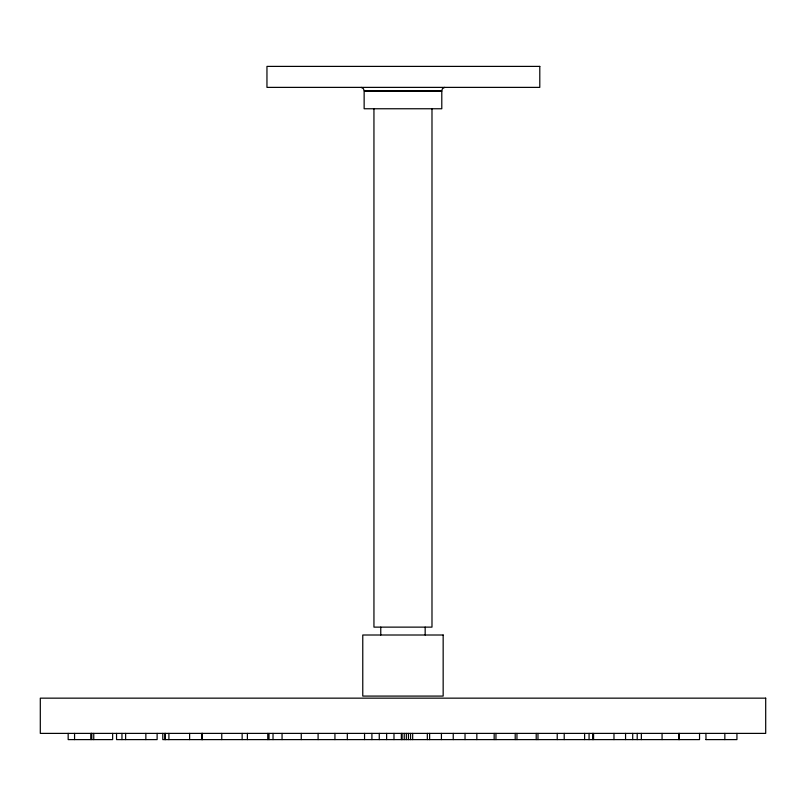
<?xml version="1.0" encoding="UTF-8"?>
<svg xmlns="http://www.w3.org/2000/svg" width="806" height="806" viewBox="0 0 806 806"><rect width="100%" height="100%" fill="white"/><g stroke="black" fill="none" stroke-linecap="round" stroke-linejoin="round"><path stroke-width="1.21" d="M444.68 87.38L442.454 88.66L441.759 90.705L364.111 90.705L363.415 88.66L361.189 87.38M705.915 739.606L736.936 739.606L736.936 733.389M724.836 733.389L724.836 739.606M705.915 733.389L706.016 739.606M699.537 733.389L699.537 739.606L162.772 739.606L162.772 733.389M679.347 733.389L679.347 739.606M678.773 733.389L678.773 739.606M662.069 733.389L662.069 739.606M641.354 733.389L641.354 739.606M637.203 733.389L637.203 739.606M632.71 733.389L632.71 739.606M625.567 733.389L625.567 739.606M613.981 733.389L613.981 739.606M593.569 733.389L593.569 739.606M592.662 733.389L592.662 739.606M589.065 733.389L589.065 739.606M584.612 733.389L584.612 739.606M564.21 733.389L564.21 739.606M557.228 733.389L557.228 739.606M537.975 733.389L537.975 739.606M536.212 733.389L536.212 739.606M516.958 733.389L516.958 739.606M515.205 733.389L515.205 739.606M495.952 733.389L495.952 739.606M494.189 733.389L494.149 739.606M476.84 733.389L476.84 739.606M465.032 733.389L465.032 739.606M453.234 733.389L453.234 739.606M441.426 733.389L441.426 739.606M431.986 108.76L431.986 627.128L373.944 627.128L373.944 108.76M429.628 733.389L429.628 739.606M427.331 733.389L427.331 739.606M425.165 627.128L425.165 635.007M412.672 733.389L412.672 739.606M410.566 733.389L410.566 739.606M408.451 733.389L408.451 739.606M406.345 733.389L406.345 739.606M404.239 733.389L404.239 739.606M402.123 733.389L402.123 739.606M401.338 733.389L401.338 739.606M393.983 733.389L393.983 739.606M386.628 733.389L386.628 739.606M380.764 627.128L380.764 635.007M379.263 733.389L379.263 739.606M371.909 733.389L371.909 739.606M364.554 733.389L364.554 739.606M347.315 733.389L347.315 739.606M334.933 733.389L334.933 739.606M318.098 733.389L318.098 739.606M301.263 733.389L301.263 739.606M282.06 733.389L282.06 739.606M273.022 733.389L273.022 739.606M269.002 733.389L269.002 739.606M267.763 733.389L267.763 739.606M247.392 733.389L247.392 739.606M242.143 733.389L242.143 739.606M221.761 733.389L221.761 739.606M202.397 733.389L202.397 739.606M202.266 733.389L202.266 739.606M201.591 733.389L201.591 739.606M189.622 733.389L189.622 739.606M168.897 733.389L168.897 739.606M165.371 733.389L165.371 739.606M164.908 733.389L164.908 739.606M157.12 733.389L157.12 739.606L116.538 739.606L116.538 733.389M145.856 733.389L145.856 739.606M125.635 733.389L125.635 739.606M121.958 733.389L121.958 739.606M112.639 733.389L112.639 739.606L91.803 739.606L91.803 733.389M93.758 733.389L93.758 739.606M91.33 733.389L91.33 739.606L68.167 739.606L68.167 733.389M91.038 733.389L91.038 739.606M74.565 733.389L74.565 739.606M441.789 91.128L441.789 108.76L364.141 108.76L364.141 91.128L441.789 91.128M539.788 66.394L266.957 66.394L266.957 87.38L539.788 87.38L539.788 66.394M443.159 635.007L362.771 635.007L362.771 696.082L443.159 696.082L443.159 635.007M765.7 698.157L40.3 698.157L40.3 733.389L765.7 733.389L765.7 698.157"/></g></svg>
